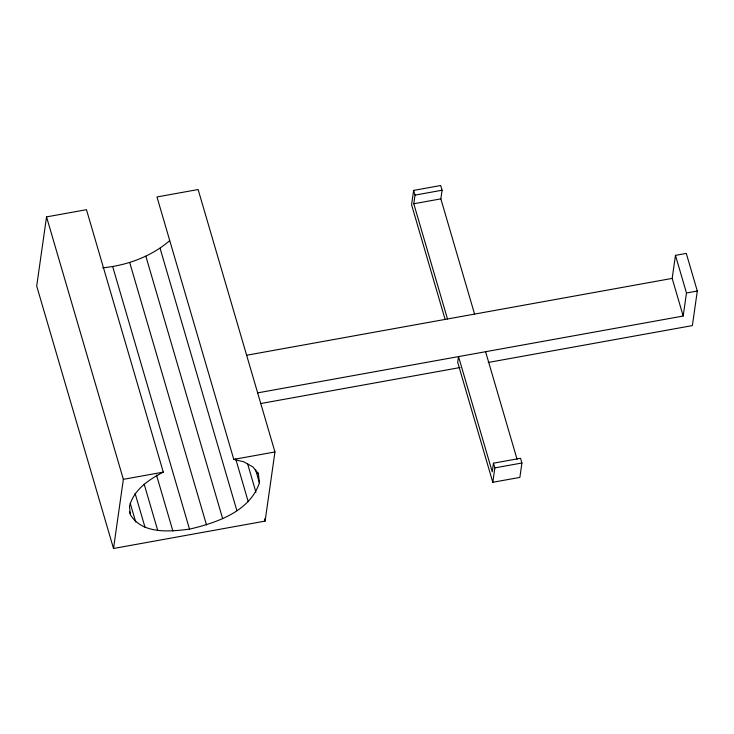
<?xml version="1.0" encoding="UTF-8"?>
<svg xmlns="http://www.w3.org/2000/svg" width="734" height="734" viewBox="0 0 734 734"><rect width="100%" height="100%" fill="white"/><g stroke="black" fill="none" stroke-linecap="round" stroke-linejoin="round"><path stroke-width="1.1" d="M46.545 216.897L36.7 286.04L113.522 548.481L265.102 521.103L274.947 451.961L198.125 189.528L156.975 196.96L233.788 459.392L243.853 461.833L253.166 467.127L258.469 474.292L259.405 482.834C249.808 511.671 216.447 522.837 189.519 529.141C169.793 531.673 142.543 534.37 130.413 514.846L129.478 506.304C133.68 489.771 148.974 479.513 163.287 472.127L86.474 209.685L46.545 216.897L123.358 479.339L113.522 548.481M474.577 314.088L440.85 198.868L442.079 190.225L440.703 185.518L413.627 190.409L411.581 204.814L445.07 319.235M447.501 318.978L413.774 203.758L415.013 195.116L413.627 190.409M493.477 463.182L492.248 471.824L458.521 356.605L457.695 362.367L492.798 482.284L519.874 477.403L521.92 462.998L520.544 458.291L493.477 463.182L494.854 467.879L492.798 482.284M257.432 392.91L683.189 316.033L672.179 278.406L675.464 255.359L686.29 253.404L697.3 291.022L692.382 325.593L488.229 362.458M683.189 316.033L686.474 292.985L675.464 255.359M102.714 267.818C126.927 265.451 151.14 256.68 169.682 240.642M415.013 195.116L442.079 190.225M413.774 203.758L440.85 198.868M246.422 355.293L672.179 278.406M686.474 292.985L697.3 291.022M260.396 403.608L460.034 367.55M123.358 479.339L163.287 472.127M233.788 459.392L274.947 451.961M494.854 467.879L521.92 462.998M485.587 351.714L517.066 459.255M257.827 472.09L258.469 474.292M255.551 469.659L259.405 482.834M264.469 518.92L265.102 521.103M247.56 463.631L255.918 492.184M235.706 458.869L248.239 501.698M160.085 248.285L236.898 510.717M145.846 256.203L222.659 518.644M129.689 262.488L206.502 524.929M112.706 266.699L189.519 529.141M156.48 474.999L172.875 530.994M144.194 484.256L157.7 530.37M135.056 493.266L145.02 527.306M130.257 503.35L135.717 522.012M129.45 511.552L130.092 513.754"/></g></svg>
